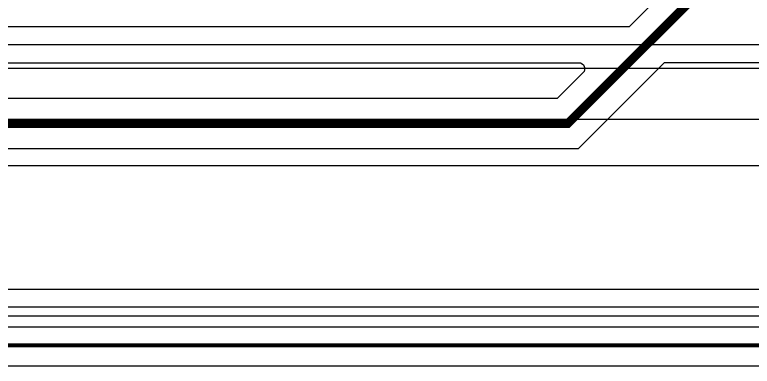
# Model space of a CAD drawing. Extents: x 0 to 323, y 0 to 320.
# Drawn here: x 39.2 to 51.7, y 0 to 5.96 of the extents above; entities that cross this region are included whole.
import ezdxf

# ---------------------------------------------------------------- set-up
doc = ezdxf.new("R2010")
doc.units = 0
doc.header["$MEASUREMENT"] = 0
for name, color, linetype in [('BOARD_GEOMETRY_OUTLINE', 1, 'CONTINUOUS'), ('ETCH_BOTTOM', 7, 'CONTINUOUS'), ('ETCH_GND', 3, 'CONTINUOUS'), ('ETCH_INT1', 4, 'CONTINUOUS'), ('ETCH_INT2', 5, 'CONTINUOUS'), ('ETCH_PWR', 6, 'CONTINUOUS')]:
    doc.layers.add(name, color=color, linetype=linetype)

msp = doc.modelspace()

# ---------------------------------------------------------------- linework, layer by layer
at = {"layer": 'BOARD_GEOMETRY_OUTLINE'}
msp.add_lwpolyline([(0, 116.6), (0, 118.2), (190.2, 118.2), (190.2, 0), (0, 0), (0, 118.2)], dxfattribs=at)
at = {"layer": 'ETCH_BOTTOM'}
msp.add_lwpolyline([(0.135, 0.375), (0.135, 117.746), (189.669, 117.746), (189.669, 0.375)], close=True, dxfattribs=at)
for points, format in [([(53.162, 5.149), (50.205, 5.149), (48.746, 3.69), (11.318, 3.69), (9.779, 5.229, 0.590049), (9.608, 5.18), (9.608, 5.18, -5.885002), (9.332, 7.609, 0.796993), (9.525, 7.653), (9.525, 9.374), (3.9, 14.999), (3.9, 51.614), (18.136, 65.85), (18.964, 65.85), (19.177, 65.638, 0.668179), (19.35, 65.709), (19.35, 68.195), (18.946, 68.195), (18.199, 67.448), (13.79, 67.448), (10.75, 70.488), (10.75, 105.042)], "xyb"), ([(52.9, 8.445, 0.15, 0.15, 0), (48.57, 4.115, 0.15, 0.15, 0), (11.494, 4.115, 0.15, 0.15, 0), (9.95, 5.659, 0.15, 0.15, 0), (9.95, 9.55, 0.15, 0.15, 0), (4.325, 15.175, 0.15, 0.15, 0), (4.325, 51.438, 0.15, 0.15, 0), (18.312, 65.425, 0.15, 0.15, 0), (18.788, 65.425, 0.15, 0.15, 0), (19.125, 65.088, 0.15, 0.15, 0), (19.125, 64.162, 0.15, 0.15, 0), (19.712, 63.575, 0.15, 0.15, 0), (24.088, 63.575, 0.15, 0.15, 0), (25.8, 65.287, 0.15, 0.15, 0), (25.8, 68.35, 0.15, 0.15, 0)], "xyseb"), ([(24.497, 8.751), (26.249, 7), (50.609, 7, -0.668179), (50.681, 6.827), (49.611, 5.757), (20.352, 5.757)], "xyb"), ([(19.65, 5.149), (48.758, 5.149, -0.668179), (48.83, 4.976), (48.394, 4.54), (15.599, 4.54, -0.569164)], "xyb")]:
    msp.add_lwpolyline(points, format=format, dxfattribs=at)
at = {"layer": 'ETCH_GND'}
msp.add_lwpolyline([(189.5, 0.35), (0.1, 0.35), (0.1, 117.55), (189.5, 117.55)], close=True, dxfattribs=at)
msp.add_lwpolyline([(68.92, 4.311, 0.464439), (69.02, 4.193), (69.403, 4.193), (69.403, 15.277), (70.847, 15.277), (70.847, 3.398), (67.958, 3.398), (67.954, 3.397, -0.085611), (67.546, 3.397), (67.542, 3.398), (28.647, 3.398), (28.647, 4.193), (53.242, 4.193, 0.492675), (53.34, 4.321, -1.301937), (55.66, 4.321, 0.492675), (55.758, 4.193), (60.693, 4.193, 0.492675), (60.791, 4.321, -1.301937), (63.109, 4.321, 0.492675), (63.208, 4.193), (66.48, 4.193, 0.464439), (66.58, 4.311, -1.25553), (68.92, 4.311)], format="xyb", close=True, dxfattribs=at)
at = {"layer": 'ETCH_INT1'}
msp.add_lwpolyline([(189.747, 0.331), (0.416, 0.331), (0.416, 117.577), (189.747, 117.577)], close=True, dxfattribs=at)
msp.add_lwpolyline([(163.162, 0.85), (23.688, 0.85), (20.657, 3.881), (16.885, 3.881), (16.885, 33.296), (50.367, 33.296), (50.367, 52.059), (47.791, 54.634), (47.791, 69.928), (47.8, 69.93), (47.8, 70.669), (47.791, 70.672), (47.791, 75.866), (50.084, 78.159), (81.942, 78.159), (81.942, 80.416), (83.884, 82.359), (86.742, 82.359)], dxfattribs=at)
for points in [[(163.1, 1), (23.75, 1), (20.577, 4.173), (20.518, 4.114), (17.147, 4.114), (17.147, 32.918), (17.234, 33.005), (25.197, 33.005), (25.197, 28.908), (25.2, 28.905), (25.2, 14.055), (29.302, 9.953, -0.418102), (29.301, 9.808, 1.013667), (30.008, 9.101, -0.418102), (30.153, 9.102), (34.155, 5.1), (34.21, 5.1), (34.252, 5.058), (53.24, 5.058, -0.490447)], [(53.623, 5.45), (34.3, 5.45), (30.114, 9.636), (30.111, 9.645, 0.195293), (29.845, 9.911), (29.835, 9.915), (25.55, 14.2), (25.55, 24.767, -0.489483)]]:
    msp.add_lwpolyline(points, format="xyb", dxfattribs=at)
at = {"layer": 'ETCH_INT2'}
msp.add_lwpolyline([(189.88, 0.665), (0.485, 0.665), (0.485, 117.596), (189.88, 117.596)], close=True, dxfattribs=at)
at = {"layer": 'ETCH_PWR'}
msp.add_lwpolyline([(58.25, 1.3), (1.05, 1.3)], dxfattribs=at)

doc.saveas('drawing.dxf')
